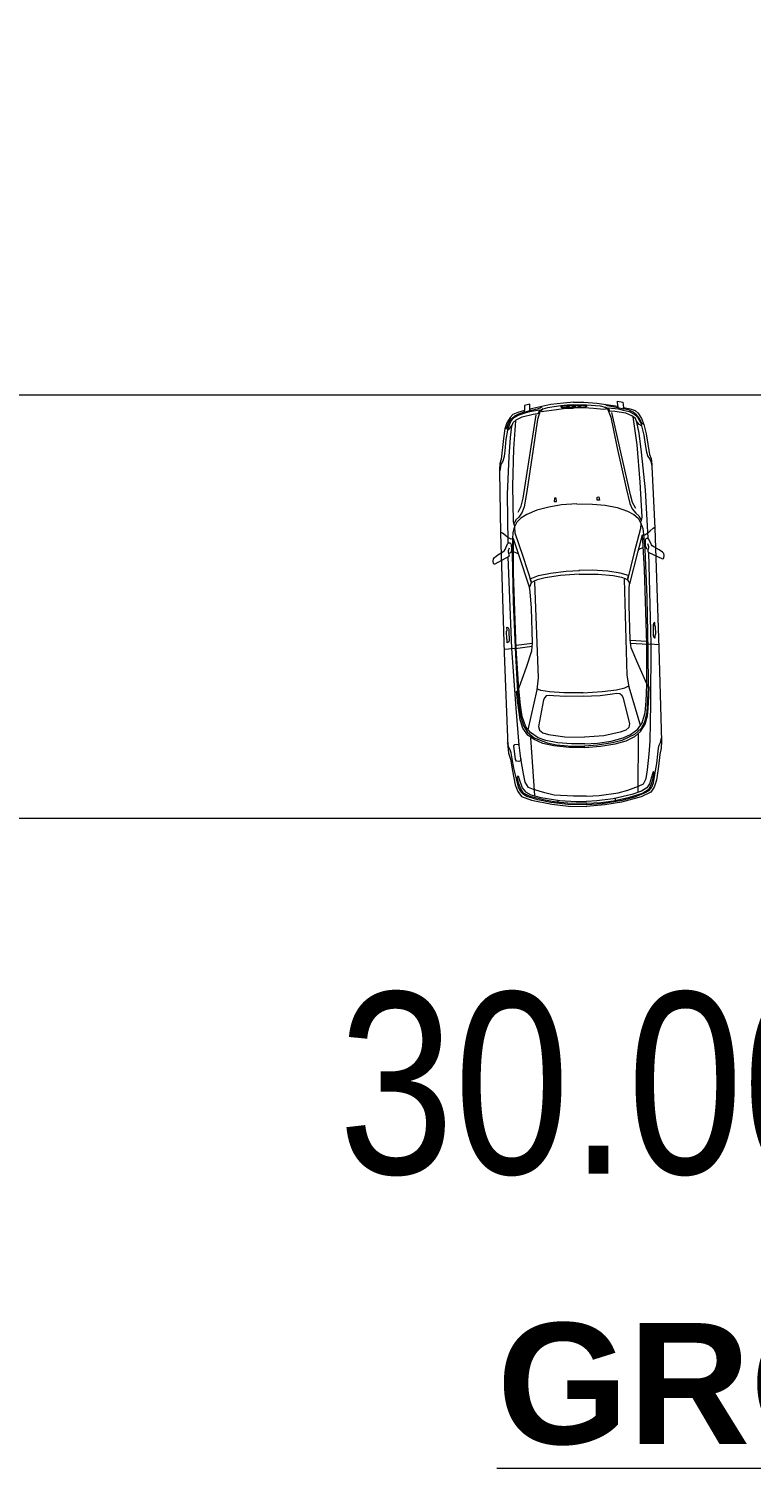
# Model space of a CAD drawing. Header units: metres. Extents: x 0 to 8495, y 0 to 3455.
# Drawn here: x 8284.91 to 8290.88, y 216.18 to 228.08 of the extents above; entities that cross this region are included whole.
import ezdxf

# ---------------------------------------------------------------- set-up
doc = ezdxf.new("R2010")
doc.units = ezdxf.units.M
doc.header["$MEASUREMENT"] = 0
doc.layers.get('0').update_dxf_attribs({"lineweight": 18})
doc.layers.add('furniture', color=30, linetype='Continuous', lineweight=20)
doc.styles.get("Standard").update_dxf_attribs({"font": 'ARIALN.TTF', "height": 0.2})

msp = doc.modelspace()

# ---------------------------------------------------------------- linework, layer by layer
at = {"color": 251, "lineweight": 0}
msp.add_line((8263.906, 225.051), (8325.362, 225.051), dxfattribs=at)
at = {"color": 251}
for p, q in [((8289.699, 224.939), (8289.709, 224.917)), ((8289.126, 224.92), (8289.117, 224.898)), ((8288.915, 223.755), (8288.952, 223.741)), ((8289.985, 223.789), (8289.949, 223.773)), ((8289.067, 222.997), (8288.935, 222.98)), ((8289.882, 223.023), (8290.014, 223.015)), ((8289.054, 222.217), (8289.087, 221.739)), ((8289.945, 222.246), (8289.942, 221.767)), ((8289.279, 221.7), (8289.279, 221.684)), ((8289.754, 221.715), (8289.754, 221.699))]:
    msp.add_line(p, q, dxfattribs=at)
for points in [[(8289.411, 224.99), (8289.327, 224.984), (8289.222, 224.971), (8289.049, 224.933), (8289.048, 224.974), (8289.005, 224.964), (8289.003, 224.921), (8288.949, 224.906), (8288.909, 224.89), (8288.885, 224.865), (8288.858, 224.82), (8288.842, 224.77), (8288.83, 224.69), (8288.811, 224.52), (8288.801, 224.484), (8288.798, 224.435), (8288.798, 224.418), (8288.806, 223.909), (8288.837, 222.918), (8288.867, 222.146), (8288.872, 222.09), (8288.888, 222.039), (8288.904, 221.942), (8288.927, 221.828), (8288.95, 221.772), (8288.979, 221.732), (8289.062, 221.7), (8289.229, 221.667), (8289.367, 221.652), (8289.52, 221.648)], [(8288.847, 224.777), (8288.851, 224.772), (8288.859, 224.78), (8288.876, 224.822), (8288.898, 224.854), (8288.925, 224.878), (8288.956, 224.895), (8289.004, 224.91), (8289.002, 224.921), (8289.003, 224.908), (8289.049, 224.921), (8289.048, 224.933), (8289.049, 224.921), (8289.119, 224.938), (8289.134, 224.944), (8289.149, 224.955)], [(8289.158, 224.935), (8289.145, 224.929), (8289.134, 224.919), (8289.113, 224.848), (8289.077, 224.602), (8289.023, 224.252), (8289.002, 224.126), (8288.985, 224.081), (8288.957, 224.041), (8288.933, 224.017), (8288.918, 223.987)], [(8289.411, 224.97), (8289.358, 224.966), (8289.304, 224.962), (8289.193, 224.945), (8289.155, 224.934), (8289.143, 224.92), (8289.149, 224.915), (8289.165, 224.916), (8289.25, 224.928), (8289.327, 224.938), (8289.374, 224.942), (8289.41, 224.942)], [(8289.41, 224.99), (8289.495, 224.99), (8289.601, 224.983), (8289.775, 224.957), (8289.774, 224.998), (8289.817, 224.99), (8289.822, 224.947), (8289.877, 224.936), (8289.918, 224.922), (8289.943, 224.899), (8289.973, 224.856), (8289.992, 224.807), (8290.01, 224.728), (8290.039, 224.559), (8290.051, 224.525), (8290.058, 224.475), (8290.058, 224.458), (8290.083, 223.95), (8290.116, 222.959), (8290.136, 222.187), (8290.134, 222.131), (8290.122, 222.079), (8290.112, 221.981), (8290.097, 221.866), (8290.077, 221.808), (8290.05, 221.767), (8289.97, 221.729), (8289.805, 221.685), (8289.668, 221.661), (8289.517, 221.647)], [(8289.412, 224.97), (8289.465, 224.97), (8289.518, 224.969), (8289.63, 224.96), (8289.67, 224.95), (8289.683, 224.937), (8289.677, 224.932), (8289.66, 224.931), (8289.575, 224.938), (8289.498, 224.943), (8289.451, 224.944), (8289.414, 224.942)], [(8289.667, 224.951), (8289.68, 224.946), (8289.691, 224.937), (8289.717, 224.868), (8289.769, 224.624), (8289.845, 224.279), (8289.874, 224.154), (8289.894, 224.11), (8289.924, 224.072), (8289.95, 224.05), (8289.967, 224.02)], [(8289.987, 224.814), (8289.983, 224.808), (8289.975, 224.816), (8289.955, 224.857), (8289.931, 224.887), (8289.903, 224.909), (8289.87, 224.924), (8289.822, 224.936), (8289.822, 224.947), (8289.823, 224.934), (8289.776, 224.945), (8289.776, 224.957), (8289.776, 224.945), (8289.705, 224.957), (8289.689, 224.962), (8289.674, 224.971)], [(8289.69, 224.939), (8289.697, 224.944), (8289.781, 224.935), (8289.82, 224.926), (8289.871, 224.914), (8289.912, 224.893), (8289.938, 224.867), (8289.966, 224.818), (8289.973, 224.795), (8289.953, 224.807), (8289.93, 224.834)], [(8289.135, 224.921), (8289.128, 224.925), (8289.045, 224.911), (8289.006, 224.9), (8288.956, 224.884), (8288.916, 224.861), (8288.892, 224.833), (8288.868, 224.783), (8288.862, 224.76), (8288.881, 224.773), (8288.902, 224.801)], [(8288.869, 223.828), (8288.864, 224.23), (8288.877, 224.542), (8288.888, 224.7), (8288.899, 224.792), (8288.91, 224.822), (8288.936, 224.846), (8288.985, 224.871), (8289.077, 224.892), (8289.128, 224.899)], [(8288.929, 224.838), (8288.912, 224.606), (8288.906, 224.296), (8288.91, 224.004), (8288.916, 223.98), (8288.923, 223.967)], [(8288.953, 224.082), (8288.977, 224.132), (8288.992, 224.196), (8289.101, 224.887)], [(8290.026, 223.866), (8290.005, 224.267), (8289.972, 224.577), (8289.951, 224.734), (8289.934, 224.825), (8289.921, 224.855), (8289.893, 224.877), (8289.843, 224.899), (8289.75, 224.913), (8289.699, 224.918)], [(8289.926, 224.113), (8289.898, 224.162), (8289.88, 224.225), (8289.726, 224.907)], [(8289.901, 224.869), (8289.933, 224.638), (8289.959, 224.33), (8289.974, 224.039), (8289.969, 224.014), (8289.963, 224)], [(8288.864, 224.76), (8288.849, 224.683), (8288.842, 224.588), (8288.835, 224.541), (8288.826, 224.503), (8288.812, 224.48), (8288.806, 224.46), (8288.801, 224.423)], [(8289.971, 224.796), (8289.991, 224.719), (8290.004, 224.625), (8290.014, 224.579), (8290.025, 224.541), (8290.04, 224.519), (8290.048, 224.5), (8290.056, 224.463)], [(8289.438, 224.151), (8289.309, 224.141), (8289.205, 224.124), (8289.107, 224.098), (8289.023, 224.063), (8288.975, 224.031), (8288.941, 223.999), (8288.921, 223.959), (8288.925, 223.912), (8288.99, 223.718), (8289.062, 223.497), (8289.05, 223.531), (8289.119, 223.557), (8289.219, 223.578), (8289.348, 223.594), (8289.458, 223.6)], [(8289.27, 224.17), (8289.266, 224.197), (8289.252, 224.197), (8289.249, 224.169), (8289.27, 224.17)], [(8289.437, 224.151), (8289.566, 224.149), (8289.671, 224.139), (8289.771, 224.119), (8289.857, 224.089), (8289.907, 224.061), (8289.943, 224.031), (8289.966, 223.992), (8289.964, 223.946), (8289.912, 223.748), (8289.855, 223.522), (8289.864, 223.557), (8289.794, 223.578), (8289.693, 223.593), (8289.563, 223.601), (8289.453, 223.6)], [(8289.604, 224.181), (8289.606, 224.207), (8289.62, 224.208), (8289.624, 224.181), (8289.604, 224.181)], [(8289.967, 223.991), (8289.983, 223.946), (8289.988, 223.896), (8289.998, 223.776), (8290.017, 223.375), (8290.024, 222.938), (8290.027, 222.632), (8290.016, 222.427), (8289.997, 222.348), (8289.968, 222.292), (8289.915, 222.243), (8289.81, 222.194), (8289.733, 222.174), (8289.608, 222.155), (8289.5, 222.148)], [(8289.457, 223.568), (8289.301, 223.558), (8289.176, 223.54), (8289.11, 223.523), (8289.079, 223.509), (8289.06, 223.498), (8289.045, 223.462), (8288.958, 223.729), (8288.914, 223.861), (8288.905, 223.86), (8288.893, 223.859), (8288.867, 223.872), (8288.847, 223.888), (8288.822, 223.908), (8288.806, 223.917)], [(8288.92, 223.958), (8288.907, 223.911), (8288.905, 223.861), (8288.903, 223.741), (8288.91, 223.339), (8288.93, 222.902), (8288.947, 222.597), (8288.972, 222.394), (8288.995, 222.315), (8289.028, 222.262), (8289.083, 222.216), (8289.192, 222.174), (8289.27, 222.159), (8289.396, 222.148), (8289.504, 222.148)], [(8289.455, 223.568), (8289.612, 223.568), (8289.738, 223.558), (8289.805, 223.545), (8289.836, 223.534), (8289.856, 223.523), (8289.874, 223.489), (8289.943, 223.76), (8289.979, 223.895), (8289.988, 223.895), (8289.999, 223.895), (8290.025, 223.91), (8290.044, 223.927), (8290.067, 223.948), (8290.083, 223.958)], [(8289.501, 222.167), (8289.609, 222.173), (8289.721, 222.188), (8289.821, 222.215), (8289.881, 222.242), (8289.941, 222.287), (8289.977, 222.339), (8290.003, 222.424), (8290.011, 222.518), (8290.017, 222.656), (8290.015, 222.989), (8289.997, 223.611), (8289.981, 223.893)], [(8290.021, 223.822), (8290.03, 223.798), (8290.03, 223.788), (8290.025, 223.766), (8290.023, 223.758), (8290.027, 223.752), (8290.146, 223.696), (8290.153, 223.698), (8290.157, 223.703), (8290.158, 223.722), (8290.155, 223.74), (8290.145, 223.752), (8290.118, 223.771), (8290.073, 223.794), (8290.059, 223.804), (8290.054, 223.811), (8290.032, 223.859), (8290.021, 223.864), (8290.013, 223.864), (8290.007, 223.861), (8290.003, 223.85), (8290.003, 223.805), (8290.009, 223.785), (8290.016, 223.779), (8290.026, 223.777)], [(8288.877, 223.785), (8288.869, 223.761), (8288.869, 223.751), (8288.876, 223.729), (8288.878, 223.721), (8288.875, 223.715), (8288.76, 223.652), (8288.753, 223.653), (8288.748, 223.657), (8288.746, 223.677), (8288.748, 223.695), (8288.757, 223.707), (8288.783, 223.728), (8288.826, 223.754), (8288.84, 223.765), (8288.845, 223.772), (8288.863, 223.821), (8288.873, 223.827), (8288.882, 223.827), (8288.888, 223.825), (8288.893, 223.815), (8288.896, 223.769), (8288.891, 223.749), (8288.884, 223.743), (8288.875, 223.74)], [(8289.502, 222.167), (8289.393, 222.166), (8289.281, 222.174), (8289.18, 222.194), (8289.117, 222.217), (8289.055, 222.259), (8289.016, 222.308), (8288.984, 222.391), (8288.97, 222.485), (8288.956, 222.622), (8288.936, 222.955), (8288.914, 223.576), (8288.912, 223.859)], [(8289.516, 221.733), (8289.621, 221.74), (8289.78, 221.76), (8289.858, 221.783), (8289.948, 221.816), (8289.987, 221.836), (8290.011, 221.88), (8290.02, 221.952), (8290.036, 222.08), (8290.043, 222.189), (8290.049, 222.497), (8290.051, 222.993), (8290.033, 223.749)], [(8289.515, 221.733), (8289.409, 221.733), (8289.25, 221.743), (8289.171, 221.761), (8289.079, 221.788), (8289.038, 221.805), (8289.011, 221.848), (8288.997, 221.919), (8288.974, 222.045), (8288.96, 222.155), (8288.934, 222.461), (8288.899, 222.955), (8288.87, 223.712)], [(8289.829, 223.529), (8289.85, 222.734), (8289.867, 222.637), (8289.963, 222.313)], [(8289.503, 222.135), (8289.373, 222.137), (8289.248, 222.15), (8289.157, 222.169), (8289.083, 222.201), (8289.033, 222.237), (8288.991, 222.297), (8288.968, 222.365), (8288.959, 222.424), (8288.946, 222.524), (8288.939, 222.601), (8288.948, 222.603), (8289.02, 222.8), (8289.065, 222.935), (8289.07, 223.001), (8289.061, 223.288), (8289.052, 223.422), (8289.045, 223.461)], [(8289.087, 223.505), (8289.117, 222.711), (8289.106, 222.613), (8289.032, 222.283)], [(8289.502, 222.135), (8289.632, 222.146), (8289.755, 222.166), (8289.845, 222.191), (8289.917, 222.228), (8289.964, 222.267), (8290.003, 222.33), (8290.021, 222.399), (8290.026, 222.458), (8290.032, 222.559), (8290.035, 222.637), (8290.026, 222.637), (8289.941, 222.829), (8289.887, 222.961), (8289.878, 223.027), (8289.869, 223.314), (8289.869, 223.448), (8289.873, 223.488)], [(8290.081, 223.17), (8290.072, 223.165), (8290.067, 223.152), (8290.067, 223.132), (8290.069, 223.059), (8290.073, 223.048), (8290.081, 223.042), (8290.086, 223.042), (8290.085, 223.068), (8290.089, 223.071), (8290.087, 223.138), (8290.082, 223.142), (8290.081, 223.17)], [(8288.859, 223.131), (8288.868, 223.126), (8288.874, 223.114), (8288.875, 223.094), (8288.877, 223.021), (8288.874, 223.01), (8288.867, 223.003), (8288.861, 223.002), (8288.861, 223.029), (8288.857, 223.032), (8288.855, 223.099), (8288.86, 223.103), (8288.858, 223.131)], [(8289.068, 222.972), (8288.926, 222.953), (8288.908, 222.955), (8288.872, 222.95), (8288.837, 222.946)], [(8289.882, 222.998), (8290.025, 222.989), (8290.043, 222.992), (8290.08, 222.989), (8290.114, 222.987)], [(8289.489, 222.589), (8289.329, 222.588), (8289.21, 222.596), (8289.139, 222.607), (8289.106, 222.622)], [(8289.491, 222.561), (8289.346, 222.558), (8289.244, 222.564), (8289.207, 222.567), (8289.184, 222.564), (8289.171, 222.55), (8289.162, 222.529), (8289.12, 222.309), (8289.128, 222.279), (8289.155, 222.256), (8289.202, 222.243), (8289.338, 222.223), (8289.5, 222.22)], [(8289.487, 222.588), (8289.646, 222.599), (8289.764, 222.614), (8289.835, 222.629), (8289.866, 222.646)], [(8289.487, 222.561), (8289.631, 222.567), (8289.733, 222.58), (8289.769, 222.585), (8289.793, 222.583), (8289.806, 222.57), (8289.817, 222.551), (8289.872, 222.333), (8289.867, 222.302), (8289.842, 222.278), (8289.796, 222.263), (8289.661, 222.233), (8289.5, 222.22)], [(8289.516, 221.664), (8289.647, 221.672), (8289.811, 221.7), (8289.917, 221.728), (8290.006, 221.763), (8290.034, 221.781), (8290.056, 221.807), (8290.071, 221.844), (8290.083, 221.913), (8290.099, 222.003), (8290.107, 222.081), (8290.113, 222.13), (8290.119, 222.156), (8290.13, 222.177), (8290.138, 222.215)], [(8289.52, 221.664), (8289.388, 221.663), (8289.223, 221.681), (8289.115, 221.702), (8289.024, 221.731), (8288.995, 221.747), (8288.971, 221.772), (8288.954, 221.808), (8288.938, 221.876), (8288.915, 221.965), (8288.902, 222.042), (8288.894, 222.091), (8288.886, 222.116), (8288.874, 222.137), (8288.863, 222.175)], [(8288.975, 222.044), (8288.972, 222.025), (8288.956, 222.021), (8288.939, 222.023), (8288.929, 222.036), (8288.915, 222.15), (8288.924, 222.16), (8288.953, 222.164), (8288.958, 222.152)], [(8289.517, 221.675), (8289.399, 221.673), (8289.294, 221.682), (8289.232, 221.69), (8289.16, 221.703), (8289.051, 221.73), (8288.997, 221.759), (8288.975, 221.793), (8288.957, 221.835), (8288.943, 221.888), (8288.948, 221.9), (8288.952, 221.901), (8288.958, 221.882), (8288.986, 221.801), (8289.012, 221.77), (8289.057, 221.745), (8289.138, 221.723), (8289.296, 221.697), (8289.432, 221.689), (8289.518, 221.689)], [(8289.518, 221.675), (8289.635, 221.68), (8289.739, 221.696), (8289.801, 221.709), (8289.872, 221.726), (8289.979, 221.759), (8290.031, 221.792), (8290.051, 221.828), (8290.066, 221.871), (8290.077, 221.924), (8290.07, 221.937), (8290.067, 221.936), (8290.062, 221.918), (8290.039, 221.835), (8290.015, 221.802), (8289.972, 221.774), (8289.892, 221.747), (8289.736, 221.711), (8289.601, 221.694), (8289.516, 221.689)]]:
    msp.add_lwpolyline(points, dxfattribs=at)
for points in [[(8289.307, 224.951, -0.157943), (8289.307, 224.953, -0.089863), (8289.309, 224.955, -0.04893), (8289.312, 224.957, -0.030507), (8289.316, 224.958, -0.021648), (8289.321, 224.959, -0.017064), (8289.327, 224.96, -0.014682), (8289.334, 224.961, -0.013651), (8289.34, 224.961, -0.013651), (8289.347, 224.962, -0.014682), (8289.353, 224.961, -0.017064), (8289.359, 224.96, -0.021648), (8289.364, 224.959, -0.030507), (8289.368, 224.958, -0.04893), (8289.371, 224.957, -0.089863), (8289.373, 224.955, -0.157943), (8289.374, 224.953, -0.157943), (8289.374, 224.951, -0.089863), (8289.372, 224.95, -0.04893), (8289.369, 224.948, -0.030507), (8289.364, 224.946, -0.021648), (8289.359, 224.945, -0.017064), (8289.354, 224.944, -0.014682), (8289.347, 224.943, -0.013651), (8289.341, 224.943, -0.013651), (8289.334, 224.943, -0.014682), (8289.328, 224.943, -0.017064), (8289.322, 224.944, -0.021648), (8289.317, 224.945, -0.030507), (8289.312, 224.946, -0.04893), (8289.309, 224.948, -0.089863), (8289.307, 224.949, -0.157943)], [(8289.356, 224.953, -0.1542), (8289.356, 224.955, -0.089935), (8289.358, 224.957, -0.049765), (8289.361, 224.959, -0.031256), (8289.366, 224.96, -0.022257), (8289.371, 224.961, -0.017575), (8289.377, 224.962, -0.015137), (8289.383, 224.963, -0.014079), (8289.389, 224.964, -0.014079), (8289.396, 224.964, -0.015137), (8289.402, 224.963, -0.017575), (8289.408, 224.962, -0.022257), (8289.414, 224.961, -0.031256), (8289.418, 224.96, -0.049765), (8289.421, 224.958, -0.089935), (8289.423, 224.957, -0.1542), (8289.424, 224.955, -0.1542), (8289.423, 224.953, -0.089935), (8289.421, 224.951, -0.049765), (8289.418, 224.949, -0.031256), (8289.414, 224.948, -0.022257), (8289.409, 224.946, -0.017575), (8289.403, 224.945, -0.015137), (8289.397, 224.945, -0.014079), (8289.39, 224.944, -0.014079), (8289.383, 224.944, -0.015137), (8289.377, 224.945, -0.017575), (8289.371, 224.945, -0.022257), (8289.366, 224.946, -0.031256), (8289.362, 224.948, -0.049765), (8289.358, 224.949, -0.089935), (8289.357, 224.951, -0.1542)], [(8289.468, 224.957, -0.1542), (8289.467, 224.955, -0.089935), (8289.465, 224.953, -0.049765), (8289.462, 224.951, -0.031256), (8289.458, 224.949, -0.022257), (8289.453, 224.948, -0.017575), (8289.447, 224.947, -0.015137), (8289.441, 224.946, -0.014079), (8289.434, 224.946, -0.014079), (8289.428, 224.946, -0.015137), (8289.421, 224.946, -0.017575), (8289.415, 224.947, -0.022257), (8289.41, 224.948, -0.031256), (8289.406, 224.949, -0.049765), (8289.403, 224.95, -0.089935), (8289.401, 224.952, -0.1542), (8289.4, 224.954, -0.1542), (8289.401, 224.956, -0.089935), (8289.402, 224.958, -0.049765), (8289.405, 224.96, -0.031256), (8289.41, 224.961, -0.022257), (8289.415, 224.963, -0.017575), (8289.421, 224.964, -0.015137), (8289.427, 224.964, -0.014079), (8289.433, 224.965, -0.014079), (8289.44, 224.965, -0.015137), (8289.446, 224.965, -0.017575), (8289.452, 224.964, -0.022257), (8289.458, 224.963, -0.031256), (8289.462, 224.962, -0.049765), (8289.465, 224.96, -0.089935), (8289.467, 224.958, -0.1542)], [(8289.517, 224.958, -0.157943), (8289.516, 224.956, -0.089863), (8289.515, 224.954, -0.04893), (8289.512, 224.953, -0.030507), (8289.507, 224.951, -0.021648), (8289.502, 224.95, -0.017064), (8289.496, 224.949, -0.014682), (8289.49, 224.948, -0.013651), (8289.484, 224.948, -0.013651), (8289.477, 224.947, -0.014682), (8289.471, 224.948, -0.017064), (8289.465, 224.948, -0.021648), (8289.46, 224.949, -0.030507), (8289.455, 224.951, -0.04893), (8289.452, 224.952, -0.089863), (8289.45, 224.954, -0.157943), (8289.449, 224.956, -0.157943), (8289.45, 224.957, -0.089863), (8289.452, 224.959, -0.04893), (8289.455, 224.961, -0.030507), (8289.459, 224.963, -0.021648), (8289.464, 224.964, -0.017064), (8289.47, 224.965, -0.014682), (8289.476, 224.966, -0.013651), (8289.483, 224.966, -0.013651), (8289.489, 224.966, -0.014682), (8289.496, 224.966, -0.017064), (8289.502, 224.965, -0.021648), (8289.507, 224.964, -0.030507), (8289.511, 224.963, -0.04893), (8289.514, 224.961, -0.089863), (8289.516, 224.96, -0.157943)]]:
    msp.add_lwpolyline(points, format="xyb", close=True, dxfattribs=at)
at = {"layer": 'furniture', "color": 57, "true_color": 0x80812c}
msp.add_lwpolyline([(8322.166, 274.233), (8275.782, 263.522), (8258.829, 259.539), (8264.421, 221.551), (8329.921, 221.551)], close=True, dxfattribs=at)

# ---------------------------------------------------------------- texts
at = {"insert": (8281.376, 220.111), "char_height": 1.5, "attachment_point": 1}
msp.add_mtext_dynamic_manual_height_columns('\\pi6.0903;30.00 MT. WIDE ROAD', width=30.16004, gutter_width=1, heights=[0], dxfattribs=at)
at = {"lineweight": 0, "insert": (8282.043, 217.377), "char_height": 1, "attachment_point": 1}
msp.add_mtext_dynamic_manual_height_columns('\\pi6.7332;{\\fArial|b1|i0|c0|p34;\\L\\C93;GROUND FLOOR}', width=24.8777, gutter_width=1.25, heights=[0], dxfattribs=at)

doc.saveas('drawing.dxf')
